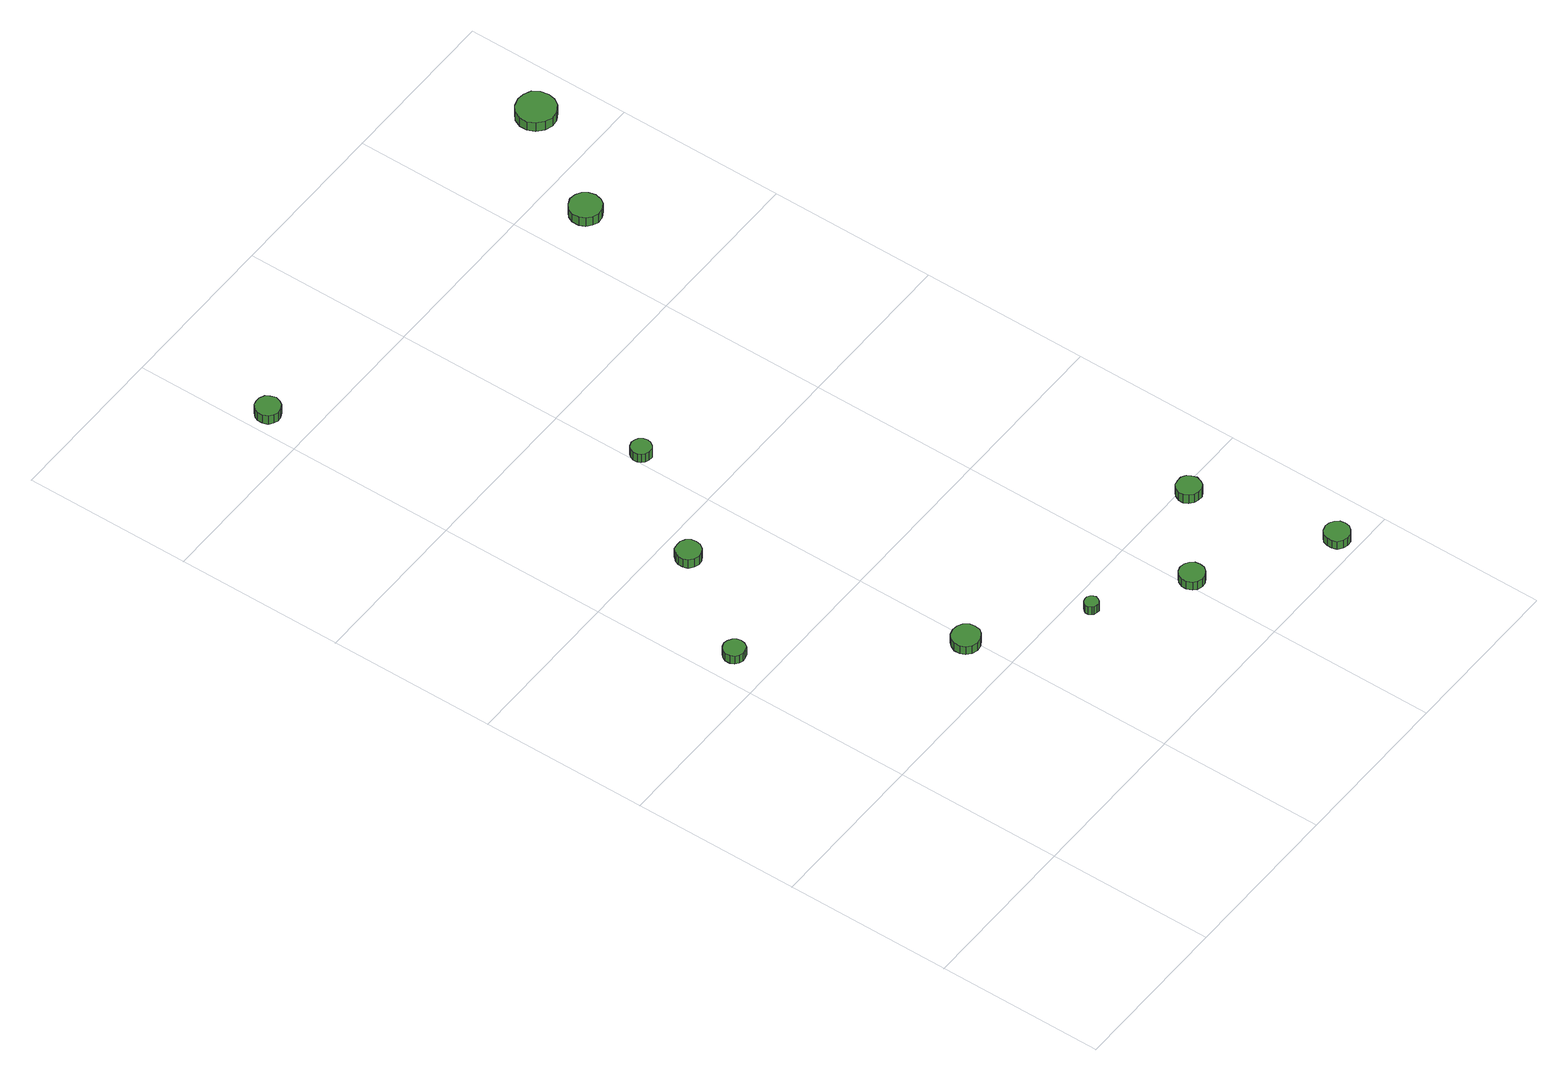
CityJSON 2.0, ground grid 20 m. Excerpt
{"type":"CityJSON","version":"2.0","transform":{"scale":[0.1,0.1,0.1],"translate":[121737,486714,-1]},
"CityObjects":{
"tree1":{"type":"SolitaryVegetationObject","attributes":{"function":"something"},"geometry":[{"type":"MultiSurface","lod":"1","boundaries":[[[0,1,2,3,4,5,6,7,8,9,10,11,12,13,14]],[[15,16,17,18,19,20,21,22,23,24,25,26,27,28,29]],[[0,29,28,1]],[[1,28,27,2]],[[2,27,26,3]],[[3,26,25,4]],[[4,25,24,5]],[[5,24,23,6]],[[6,23,22,7]],[[7,22,21,8]],[[8,21,20,9]],[[9,20,19,10]],[[10,19,18,11]],[[11,18,17,12]],[[12,17,16,13]],[[13,16,15,14]],[[14,15,29,0]]]}]},
"tree2":{"type":"SolitaryVegetationObject","attributes":{"function":"something"},"geometry":[{"type":"MultiSurface","lod":"1","boundaries":[[[30,31,32,33,34,35,36,37,38,39,40,41,42,43,44]],[[45,46,47,48,49,50,51,52,53,54,55,56,57,58,59]],[[30,59,58,31]],[[31,58,57,32]],[[32,57,56,33]],[[33,56,55,34]],[[34,55,54,35]],[[35,54,53,36]],[[36,53,52,37]],[[37,52,51,38]],[[38,51,50,39]],[[39,50,49,40]],[[40,49,48,41]],[[41,48,47,42]],[[42,47,46,43]],[[43,46,45,44]],[[44,45,59,30]]]}]},
"tree3":{"type":"SolitaryVegetationObject","attributes":{"function":"something"},"geometry":[{"type":"MultiSurface","lod":"1","boundaries":[[[60,61,62,63,64,65,66,67,68,69,70,71,72,73,74]],[[75,76,77,78,79,80,81,82,83,84,85,86,87,88,89]],[[60,89,88,61]],[[61,88,87,62]],[[62,87,86,63]],[[63,86,85,64]],[[64,85,84,65]],[[65,84,83,66]],[[66,83,82,67]],[[67,82,81,68]],[[68,81,80,69]],[[69,80,79,70]],[[70,79,78,71]],[[71,78,77,72]],[[72,77,76,73]],[[73,76,75,74]],[[74,75,89,60]]]}]},
"tree4":{"type":"SolitaryVegetationObject","attributes":{"function":"something"},"geometry":[{"type":"MultiSurface","lod":"1","boundaries":[[[90,91,92,93,94,95,96,97,98,99,100,101,102,103,104]],[[105,106,107,108,109,110,111,112,113,114,115,116,117,118,119]],[[90,119,118,91]],[[91,118,117,92]],[[92,117,116,93]],[[93,116,115,94]],[[94,115,114,95]],[[95,114,113,96]],[[96,113,112,97]],[[97,112,111,98]],[[98,111,110,99]],[[99,110,109,100]],[[100,109,108,101]],[[101,108,107,102]],[[102,107,106,103]],[[103,106,105,104]],[[104,105,119,90]]]}]},
"tree5":{"type":"SolitaryVegetationObject","attributes":{"function":"something"},"geometry":[{"type":"MultiSurface","lod":"1","boundaries":[[[120,121,122,123,124,125,126,127,128,129,130,131,132,133,134]],[[135,136,137,138,139,140,141,142,143,144,145,146,147,148,149]],[[120,149,148,121]],[[121,148,147,122]],[[122,147,146,123]],[[123,146,145,124]],[[124,145,144,125]],[[125,144,143,126]],[[126,143,142,127]],[[127,142,141,128]],[[128,141,140,129]],[[129,140,139,130]],[[130,139,138,131]],[[131,138,137,132]],[[132,137,136,133]],[[133,136,135,134]],[[134,135,149,120]]]}]},
"tree6":{"type":"SolitaryVegetationObject","attributes":{"function":"something"},"geometry":[{"type":"MultiSurface","lod":"1","boundaries":[[[150,151,152,153,154,155,156,157,158,159,160,161,162,163,164]],[[165,166,167,168,169,170,171,172,173,174,175,176,177,178,179]],[[150,179,178,151]],[[151,178,177,152]],[[152,177,176,153]],[[153,176,175,154]],[[154,175,174,155]],[[155,174,173,156]],[[156,173,172,157]],[[157,172,171,158]],[[158,171,170,159]],[[159,170,169,160]],[[160,169,168,161]],[[161,168,167,162]],[[162,167,166,163]],[[163,166,165,164]],[[164,165,179,150]]]}]},
"tree7":{"type":"SolitaryVegetationObject","attributes":{"function":"something"},"geometry":[{"type":"MultiSurface","lod":"1","boundaries":[[[180,181,182,183,184,185,186,187,188,189,190,191,192,193,194]],[[195,196,197,198,199,200,201,202,203,204,205,206,207,208,209]],[[180,209,208,181]],[[181,208,207,182]],[[182,207,206,183]],[[183,206,205,184]],[[184,205,204,185]],[[185,204,203,186]],[[186,203,202,187]],[[187,202,201,188]],[[188,201,200,189]],[[189,200,199,190]],[[190,199,198,191]],[[191,198,197,192]],[[192,197,196,193]],[[193,196,195,194]],[[194,195,209,180]]]}]},
"tree8":{"type":"SolitaryVegetationObject","attributes":{"function":"something"},"geometry":[{"type":"MultiSurface","lod":"1","boundaries":[[[210,211,212,213,214,215,216,217,218,219,220,221,222,223,224]],[[225,226,227,228,229,230,231,232,233,234,235,236,237,238,239]],[[210,239,238,211]],[[211,238,237,212]],[[212,237,236,213]],[[213,236,235,214]],[[214,235,234,215]],[[215,234,233,216]],[[216,233,232,217]],[[217,232,231,218]],[[218,231,230,219]],[[219,230,229,220]],[[220,229,228,221]],[[221,228,227,222]],[[222,227,226,223]],[[223,226,225,224]],[[224,225,239,210]]]}]},
"tree9":{"type":"SolitaryVegetationObject","attributes":{"function":"something"},"geometry":[{"type":"MultiSurface","lod":"1","boundaries":[[[240,241,242,243,244,245,246,247,248,249,250,251,252,253,254]],[[255,256,257,258,259,260,261,262,263,264,265,266,267,268,269]],[[240,269,268,241]],[[241,268,267,242]],[[242,267,266,243]],[[243,266,265,244]],[[244,265,264,245]],[[245,264,263,246]],[[246,263,262,247]],[[247,262,261,248]],[[248,261,260,249]],[[249,260,259,250]],[[250,259,258,251]],[[251,258,257,252]],[[252,257,256,253]],[[253,256,255,254]],[[254,255,269,240]]]}]},
"tree10":{"type":"SolitaryVegetationObject","attributes":{"function":"something"},"geometry":[{"type":"MultiSurface","lod":"1","boundaries":[[[270,271,272,273,274,275,276,277,278,279,280,281,282,283,284]],[[285,286,287,288,289,290,291,292,293,294,295,296,297,298,299]],[[270,299,298,271]],[[271,298,297,272]],[[272,297,296,273]],[[273,296,295,274]],[[274,295,294,275]],[[275,294,293,276]],[[276,293,292,277]],[[277,292,291,278]],[[278,291,290,279]],[[279,290,289,280]],[[280,289,288,281]],[[281,288,287,282]],[[282,287,286,283]],[[283,286,285,284]],[[284,285,299,270]]]}]},
"tree11":{"type":"SolitaryVegetationObject","attributes":{"function":"something"},"geometry":[{"type":"MultiSurface","lod":"1","boundaries":[[[300,301,302,303,304,305,306,307,308,309,310,311,312,313,314]],[[315,316,317,318,319,320,321,322,323,324,325,326,327,328,329]],[[300,329,328,301]],[[301,328,327,302]],[[302,327,326,303]],[[303,326,325,304]],[[304,325,324,305]],[[305,324,323,306]],[[306,323,322,307]],[[307,322,321,308]],[[308,321,320,309]],[[309,320,319,310]],[[310,319,318,311]],[[311,318,317,312]],[[312,317,316,313]],[[313,316,315,314]],[[314,315,329,300]]]}]}
},
"vertices":[
[48,446,19],[47,451,19],[44,455,19],[39,458,19],[34,459,19],[29,457,19],[25,453,19],[23,449,19],[23,443,19],[25,438,19],[29,435,19],[34,433,19],[39,434,19],[44,436,19],[47,441,19],[47,441,7],[44,436,7],[39,434,7],[34,433,7],[29,435,7],[25,438,7],[23,443,7],[23,449,7],[25,453,7],[29,457,7],[34,459,7],[39,458,7],[44,455,7],[47,451,7],[48,446,7],
[211,257,19],[210,263,19],[206,269,19],[200,272,19],[193,273,19],[186,271,19],[181,266,19],[178,260,19],[178,253,19],[181,247,19],[186,242,19],[193,240,19],[200,241,19],[206,245,19],[210,250,19],[210,250,7],[206,245,7],[200,241,7],[193,240,7],[186,242,7],[181,247,7],[178,253,7],[178,260,7],[181,266,7],[186,271,7],[193,273,7],[200,272,7],[206,269,7],[210,263,7],[211,257,7],
[135,568,20],[134,574,20],[130,579,20],[125,582,20],[119,582,20],[113,581,20],[108,576,20],[106,571,20],[106,565,20],[108,559,20],[113,555,20],[119,553,20],[125,554,20],[130,557,20],[134,562,20],[134,562,7],[130,557,7],[125,554,7],[119,553,7],[113,555,7],[108,559,7],[106,565,7],[106,571,7],[108,576,7],[113,581,7],[119,582,7],[125,582,7],[130,579,7],[134,574,7],[135,568,7],
[33,1047,30],[31,1053,30],[28,1058,30],[22,1061,30],[16,1061,30],[11,1060,30],[6,1055,30],[4,1050,30],[4,1044,30],[6,1038,30],[11,1034,30],[16,1032,30],[22,1033,30],[28,1036,30],[31,1041,30],[31,1041,17],[28,1036,17],[22,1033,17],[16,1032,17],[11,1034,17],[6,1038,17],[4,1044,17],[4,1050,17],[6,1055,17],[11,1060,17],[16,1061,17],[22,1061,17],[28,1058,17],[31,1053,17],[33,1047,17],
[321,177,19],[320,180,19],[318,183,19],[315,185,19],[312,185,19],[308,184,19],[306,182,19],[304,179,19],[304,175,19],[306,172,19],[308,170,19],[312,169,19],[315,169,19],[318,171,19],[320,174,19],[320,174,7],[318,171,7],[315,169,7],[312,169,7],[308,170,7],[306,172,7],[304,175,7],[304,179,7],[306,182,7],[308,184,7],[312,185,7],[315,185,7],[318,183,7],[320,180,7],[321,177,7],
[220,694,24],[219,699,24],[216,703,24],[212,705,24],[207,706,24],[202,704,24],[199,701,24],[197,696,24],[197,691,24],[199,687,24],[202,684,24],[207,682,24],[212,682,24],[216,685,24],[219,689,24],[219,689,11],[216,685,11],[212,682,11],[207,682,11],[202,684,11],[199,687,11],[197,691,11],[197,696,11],[199,701,11],[202,704,11],[207,706,11],[212,705,11],[216,703,11],[219,699,11],[220,694,11],
[424,115,19],[423,121,19],[419,126,19],[414,129,19],[408,130,19],[402,128,19],[398,124,19],[395,118,19],[395,112,19],[398,106,19],[402,102,19],[408,100,19],[414,101,19],[419,104,19],[423,109,19],[423,109,7],[419,104,7],[414,101,7],[408,100,7],[402,102,7],[398,106,7],[395,112,7],[395,118,7],[398,124,7],[402,128,7],[408,130,7],[414,129,7],[419,126,7],[423,121,7],[424,115,7],
[562,24,20],[561,30,20],[557,35,20],[552,38,20],[546,39,20],[540,37,20],[535,33,20],[533,27,20],[533,21,20],[535,15,20],[540,11,20],[546,9,20],[552,10,20],[557,13,20],[561,18,20],[561,18,8],[557,13,8],[552,10,8],[546,9,8],[540,11,8],[535,15,8],[533,21,8],[533,27,8],[535,33,8],[540,37,8],[546,39,8],[552,38,8],[557,35,8],[561,30,8],[562,24,8],
[522,190,21],[520,196,21],[517,201,21],[512,204,21],[506,204,21],[500,203,21],[496,199,21],[493,193,21],[493,187,21],[496,182,21],[500,178,21],[506,176,21],[512,176,21],[517,179,21],[520,184,21],[520,184,8],[517,179,8],[512,176,8],[506,176,8],[500,178,8],[496,182,8],[493,187,8],[493,193,8],[496,199,8],[500,203,8],[506,204,8],[512,204,8],[517,201,8],[520,196,8],[522,190,8],
[474,946,24],[472,954,24],[468,960,24],[461,964,24],[453,965,24],[446,962,24],[440,957,24],[437,950,24],[437,942,24],[440,935,24],[446,930,24],[453,927,24],[461,928,24],[468,932,24],[472,938,24],[472,938,11],[468,932,11],[461,928,11],[453,927,11],[446,930,11],[440,935,11],[437,942,11],[437,950,11],[440,957,11],[446,962,11],[453,965,11],[461,964,11],[468,960,11],[472,954,11],[474,946,11],
[564,1073,21],[562,1083,21],[557,1091,21],[548,1095,21],[539,1096,21],[530,1093,21],[522,1087,21],[518,1078,21],[518,1069,21],[522,1060,21],[530,1053,21],[539,1050,21],[548,1051,21],[557,1056,21],[562,1064,21],[562,1064,8],[557,1056,8],[548,1051,8],[539,1050,8],[530,1053,8],[522,1060,8],[518,1069,8],[518,1078,8],[522,1087,8],[530,1093,8],[539,1096,8],[548,1095,8],[557,1091,8],[562,1083,8],[564,1073,8]
]}
